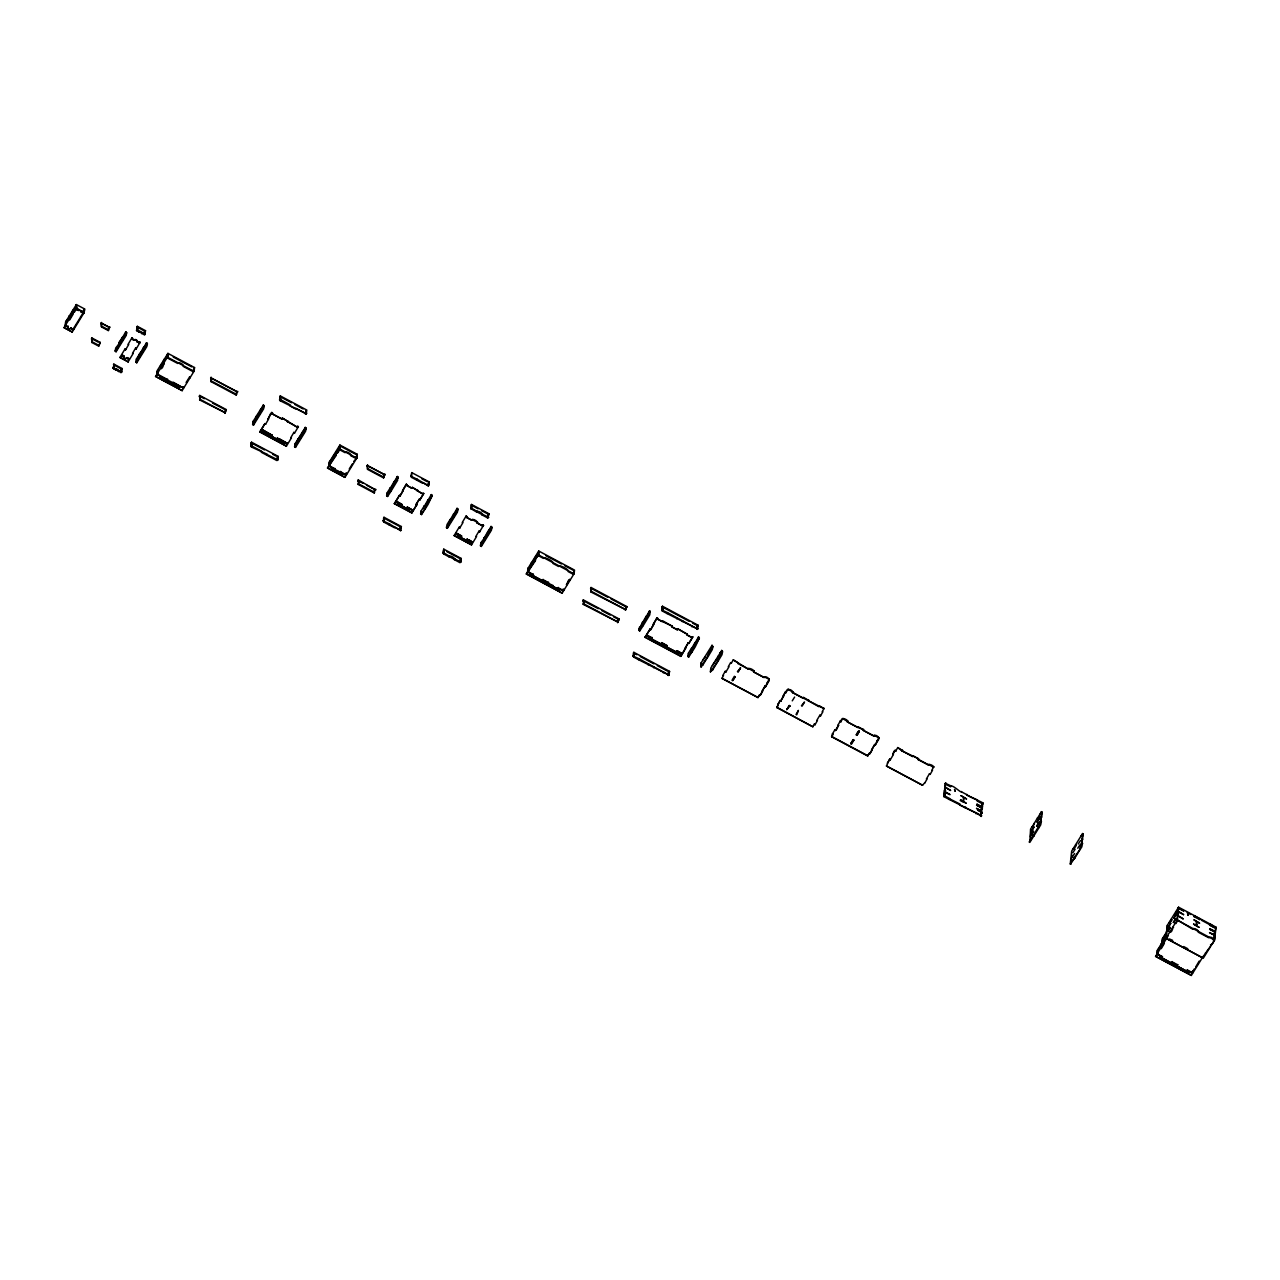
<?xml version="1.0" encoding="UTF-8"?>
<svg xmlns="http://www.w3.org/2000/svg" width="1280" height="1280" viewBox="0 0 1280 1280"><rect width="100%" height="100%" fill="white"/><g stroke="black" fill="none" stroke-linecap="round" stroke-linejoin="round"><path stroke-width="1.5" d="M64 327.632L72.224 332.016L64 327.632L75.984 308.08L84.208 312.464L72.224 332.016M65.152 325.776L65.584 321.952L76.368 304.576L84.592 308.96L84.176 312.784L75.952 308.4L76.368 304.576M65.584 324.832L65.68 323.872L65.84 326.144L67.904 327.232L68.32 326.288M69.6 328.624L69.184 329.568L67.84 328.528M66.128 323.584L65.968 321.328L69.664 317.376L69.056 316.368L70.048 316.752M69.04 319.248L69.696 319.936L73.2 314.032M69.44 315.744L68.976 317.008M67.808 328.832L68.24 327.904M72.448 311.424L72.896 310.16L73.136 311.792M79.632 318.624L72.688 329.792L70.672 328.368M70.64 328.688L71.056 327.76M75.984 305.2L75.84 306.48L76.912 306.224L76.256 309.392L78.304 310.48L78.736 309.536L78.304 310.48M73.808 329.216L73.52 328.88M76.64 308.768L74.224 312.384M81.056 311.936L83.824 313.088L84.464 310.24L83.392 310.496L83.104 313.04L81.056 311.936L81.472 311.008M83.488 312.416L80.064 317.68M84.064 310.864L84.592 308.96M92.128 339.6L91.904 337.968L100.128 342.352L98.672 346.112L91.824 342.464L92.528 338.976L91.824 342.464M91.904 337.968L91.456 339.232M109.04 327.088L108.336 330.576L101.472 326.912L101.184 323.056L109.712 327.456M98.672 346.112L100.064 342.992M101.104 323.696L101.568 322.432M99.68 343.616L100.128 342.352M101.472 326.912L101.488 323.072M108.336 330.576L108.64 327.712M109.328 328.08L109.792 326.816M118.88 370.848L120.944 371.936L118.496 371.472C120.048 370.208 115.856 367.968 115.76 370L113.056 368.224L114.224 367.024L113.824 364.112L122.048 368.496L120.832 370.016L121.904 369.76M113.984 366.368L113.824 364.112M113.536 366.656L113.056 368.224M126.736 332.768L125.664 333.024L126.736 332.768L126.096 335.616L116.08 351.744L115.104 351.04L115.776 347.888L119.536 343.28M116.08 351.744L115.488 350.432L115.392 351.376L125.408 335.248L126.048 332.4M118.512 344.944L116.176 350.8M113.152 367.28L116.144 369.392M114.224 367.024L114.368 365.744M115.76 370L116.176 369.072M118.864 342.912L122.32 337.328L122.944 338.336L122.32 337.328M119.92 357.44L128.144 361.824L119.92 357.44L124.96 349.056L125.616 349.744L124.96 349.056M118.496 371.472L118.928 370.528M122.256 337.968L125.792 331.744L126.336 333.392M122.944 338.336L122.72 336.72M121.76 355.936L123.824 357.04L121.76 355.936L122.176 355.008L124.24 356.096L123.824 357.04M122.176 355.008L124.208 356.416M120.56 372.56L121.664 371.984L121.216 369.392M121.28 372.608L121.76 371.04M121.52 370.384L122.048 368.496M125.664 333.024L125.792 331.744M123.728 358.64L124.16 357.712L125.488 358.752L123.728 358.64L124.16 357.712M125.104 359.376L125.52 358.432M128.016 344.416L131.904 337.888L132.56 338.576L131.904 337.888M126.56 358.496L126.976 357.568L129.04 358.656L128.608 359.6L126.592 358.176M129.04 358.656L126.944 357.872M132.176 339.184L134.224 340.288L132.176 339.184L132.592 338.256M132.464 353.392L135.584 348.112L136.24 348.8L135.584 348.112M134.224 340.288C134.32 338.256 138.512 340.496 136.976 341.744L139.024 342.848L139.44 341.904L140.096 342.592L139.44 341.904M144.032 334.784L145.136 334.208L141.984 333.68C143.536 332.432 139.328 330.192 139.232 332.224L136.528 330.448L137.712 329.232L136.64 329.488M137.328 329.856L137.312 326.32L145.536 330.704L144.32 332.24L145.392 331.984M136.528 330.448L137.024 328.864M136.784 328.208L137.312 326.32M136.912 329.824L139.632 331.6M137.712 329.232L137.168 327.6M136.976 341.744L137.392 340.816M147.424 343.792L146.352 344.048L147.424 343.792L146.784 346.64L136.768 362.784L135.808 362.08L136.464 358.912L139.552 353.952L138.176 357.616M139.232 332.224L139.664 331.28M136.768 362.784L136.192 361.456L136.08 362.416L146.112 346.288L146.736 343.44M136.464 358.912L136.88 361.824M139.024 342.848L137.008 341.424M140.16 354.944L139.552 353.952M143.024 348.368L143.632 349.36L143.024 348.368L139.488 354.592M141.984 333.68L142.4 332.752M144.752 334.832L144.32 332.24M144.464 333.84L142.368 333.056M144.176 333.504L144.704 331.616M142.944 349.008L146.496 342.784L147.04 344.416M145.008 332.592L145.536 330.704M145.136 334.208L144.56 332.88M146.352 344.048L146.496 342.784M155.552 376.432L182.144 390.608L155.552 376.432L167.552 356.88L168.192 357.568M156.72 374.576L157.136 370.752L167.936 353.376L194.528 367.552L194.096 371.376L167.504 357.2L167.936 353.376M157.136 373.632L158.208 370.496M167.696 379.264L167.264 380.192L157.44 374.624M158.064 371.776L157.792 374.32L167.648 379.584M160.544 365.808L161.6 365.552L160.544 365.808L160.992 364.544L161.6 365.552M159.376 377.632L159.792 376.704L179.488 387.536L159.376 377.632L159.792 376.704M160.608 368.048L161.264 368.736C163.552 367.84 163.824 361.6 164.336 363.776M164.688 360.592L164.08 359.584L161.68 364.912M164.464 358.96L164 360.224M182.144 390.608L194.144 371.056L193.024 371.632L183.168 366.368C184.896 364.816 177.888 361.072 177.68 363.44L167.808 358.192L167.952 356.912M168.096 355.648L167.552 354L167.408 355.28L168.48 355.024L167.264 356.544L167.84 357.872M173.168 382.176L183.008 387.76L168.672 380.608M179.104 388.16L179.536 387.216M182.624 388.384L183.456 387.472M183.84 386.848L183.728 387.808L182.768 387.104M189.6 376.896L190.24 377.584L189.6 376.896L186.128 382.48M193.024 371.632L194.528 367.552M193.552 369.744L193.072 371.312M199.952 397.072L199.728 395.44L226.32 409.616L225.248 412.752L199.648 399.936L200.336 396.448L199.648 399.936M199.728 395.44L199.264 396.704M236.928 391.584L236.24 395.072L211.008 381.632L210.704 377.76L237.616 391.952M210.64 378.4L211.104 377.152M211.008 381.632L211.024 377.776M224.864 413.376L225.184 410.512M225.856 410.88L226.32 409.616M236.24 395.072L236.544 392.208M237.232 392.576L237.696 391.328M264.224 406.048L263.152 406.304L264.224 406.048L263.584 408.896L253.568 425.024L252.592 424.336L253.264 421.168L256.352 416.208L257.344 416.576L256.736 415.584L259.824 410.624L260.432 411.616L259.824 410.624M253.568 425.024L252.976 423.712L252.88 424.672L262.896 408.528L263.536 405.68M276.64 460.432L277.744 459.856L276.64 460.432L266.768 455.168L267.184 454.24L251.408 446.992L250.864 445.344L251.936 445.104L250.864 445.344M251.552 445.712L251.536 442.192L278.128 456.352L276.912 457.888M253.264 421.168L253.664 424.08M250.768 446.304L251.248 444.736M251.008 444.08L251.536 442.192M251.152 445.68L261.712 451.312M251.936 445.104L251.392 443.456M256.96 417.2L256.352 416.208M256.736 415.584L256.272 416.832M259.744 411.248L263.296 405.04L263.84 406.672M291.456 437.792L286.416 446.176L259.808 432L264.864 423.616L265.52 424.304L264.864 423.616M263.152 406.304L263.296 405.04M261.664 430.512L271.52 435.76L261.664 430.512L262.08 429.568L271.92 435.152L262.08 429.568M261.28 452.256L266.768 455.168M283.36 443.728L283.792 442.784L283.36 443.728L263.664 432.896L281.76 442.528M282.144 441.92L264.048 432.272L283.76 443.104M267.952 418.656C268.368 420.96 269.6 413.328 271.808 412.448L272.448 413.136L271.808 412.448M272.064 413.76L281.936 419.024L272.064 413.76L272.496 412.816M295.904 408.288L305.776 413.552L280.16 400.736L280.288 395.92L306.88 410.096L305.664 411.632L306.736 411.376M280.448 398.176L280.288 395.92M280 398.464L279.52 400.048M279.616 399.088L290.448 405.056M280.688 398.832L280.832 397.568M277.008 438.688L286.88 443.952L277.008 438.688L277.424 437.744M277.056 459.488L267.152 454.56M277.36 460.48L277.984 457.632M277.6 458.256L278.128 456.352M277.744 459.856L277.84 458.912M287.808 421.312L282.352 418.08L297.296 427.2L297.712 426.256L298.352 426.944L297.712 426.256M287.424 421.936L287.84 421.008M290.032 405.984L295.52 408.912M286.416 446.176L259.856 431.68M279.072 438.624L287.264 443.328L277.392 438.064M294.512 433.152L293.856 432.464L294.512 433.152L298.4 426.624M306.176 428.416L305.104 428.672L306.176 428.416L305.552 431.264L295.52 447.392L294.56 446.704L295.232 443.536L298.304 438.56L296.944 442.24M295.52 447.392L294.944 446.08L294.832 447.024L304.864 430.896L305.488 428.048M297.296 427.2L287.456 421.616M295.232 443.536L295.632 446.448M298.928 439.568L298.304 438.56M301.776 432.976L302.4 433.984L301.776 432.976L298.24 439.2M301.712 433.616L305.248 427.392L305.792 429.04M305.392 414.176L306.496 413.6L306.048 411.008M306.496 413.6L305.664 411.632M306.112 414.224L306.592 412.64M305.104 428.672L305.248 427.392M353.792 461.392L356.928 457.824L344.944 477.376L327.536 468.096L336.352 455.12M328.688 466.24L329.104 462.416L339.904 445.04L357.312 454.32L356.896 458.144L339.488 448.864L339.904 445.04M329.104 465.296L329.904 464.704M335.072 468.48L334.656 469.408L328.72 465.92M329.52 465.328L329.488 461.792L332.24 458.848M329.376 466.592L329.216 464.336M331.344 469.296L341.904 474.928L331.344 469.296L331.76 468.368L342.32 473.984L341.904 474.928M331.76 468.368L342.288 474.304M333.264 457.2L332.512 457.472L337.12 450.992L335.984 451.888M334.656 469.408L338.8 471.28M339.232 448.208L340.304 447.952L339.232 448.208L339.776 449.856L345.056 452.656C345.264 450.288 352.272 454.032 350.544 455.584L355.824 458.4L356.24 457.456M340.064 447.296L340.208 446.032M340.304 447.952L340.448 446.688L339.376 446.944M345.936 473.248L346.512 474.576L345.408 475.152L340.16 472.016M340.128 472.336L340.56 471.392M344.944 477.376L327.568 467.776M345.408 475.152L345.824 474.208M346.384 472.96L345.44 474.832M349.264 468.944L352.352 463.984M355.824 458.4L357.312 454.32M356.352 456.496L355.856 458.08M358.496 481.568L358.272 479.952L375.616 489.872L374.544 490.112L374.224 492.976L358.192 484.432L358.896 480.944L358.192 484.432M358.272 479.952L357.824 481.2M384.288 474.432L383.584 477.92L367.552 469.36L367.248 465.504L384.976 474.8M367.184 466.128L367.632 464.88M367.552 469.36L367.568 465.52M374.224 492.976L374.544 490.112M375.232 490.48L375.68 489.232M383.584 477.92L383.904 475.056M384.592 475.408L385.04 474.16M400.32 529.696L400.624 530.688L389.552 523.968L389.136 524.896L383.856 522.08L383.312 520.448L384.384 520.192L383.312 520.448M384 520.816L383.984 517.28L401.392 526.56L400.176 528.096L401.248 527.84M383.216 521.408L383.696 519.824M383.456 519.168L383.984 517.28M387.6 496.464L387.008 495.152L386.912 496.112L390.384 490.528L391.024 491.2L387.6 496.464L386.624 495.776L387.296 492.608L390.384 487.648L391.376 488.016L390.384 487.648M383.856 522.08L383.6 520.784M384.384 520.192L383.84 518.56M387.296 492.608L387.696 495.52M390.992 488.64L389.008 491.312M389.136 524.896L394.624 527.824M390.352 490.832L397.568 477.12L397.616 480.336L391.024 491.2M393.776 482.688L397.328 476.48L397.872 478.112L397.328 476.48M389.552 523.968L384.24 521.472M394.464 483.056L394.24 481.44M411.776 512.992L416.816 504.608L411.776 512.992L394.368 503.712L399.408 495.328L400.064 496.016L399.408 495.328M396.208 502.224L396.624 501.28L401.872 504.416L396.208 502.224L396.624 501.28M409.152 509.616L408.736 510.544L398.176 504.928L398.592 503.984L409.12 509.936L398.592 503.984M400.064 496.016L406.352 484.16L406.608 485.472L411.888 488.288L412.32 487.344L422.656 494.016L423.76 493.44L419.872 499.968L419.216 499.28L419.872 499.968M401.488 505.04L396.24 501.904M400.624 530.688L400.176 528.096M400.032 529.36L400.56 527.472M400.864 528.448L401.392 526.56M401.008 530.064L400.432 528.736M402.464 490.688L406.352 484.16M406.608 485.472L407.04 484.528M406.96 507.952L407.392 507.024L412.624 510.144L406.96 507.952L407.392 507.024M428.08 485.008L428.384 486L417.328 479.28L416.912 480.224L411.632 477.408L411.744 472.608L429.152 481.888L427.952 483.408M411.088 475.76L411.744 472.608M410.976 476.72L411.472 475.152M411.632 477.408L411.36 476.096M408.736 510.544L398.208 504.608M411.888 488.288L406.656 485.152M412.32 487.344L417.76 490.592M412.24 510.768L412.656 509.824M416.912 480.224L422.384 483.136M417.328 479.28L412.016 476.784M417.376 491.2L417.792 490.272M416.784 504.928L416.128 504.24L419.216 499.28M421.568 514.576L420.992 513.264L420.896 514.208L425.04 508.992L421.568 514.576L420.608 513.888L421.28 510.72L424.352 505.744L425.36 506.128L424.352 505.744M422.656 494.016L423.072 493.088M424.32 508.944L432.224 495.6L428.096 504.352L425.008 509.312L424.352 508.624M427.824 500.16L428.448 501.168L427.824 500.16L424.288 506.384M425.36 506.128L428.512 500.528M428.384 486L429.024 483.152M428.624 483.776L429.152 481.888M428.768 485.376L428.88 484.432M427.76 500.8L431.296 494.592L431.84 496.224L431.296 494.592M428.448 501.168L431.984 494.944M459.664 562.496L460.768 561.92L459.664 562.496L454.384 559.68C456.128 558.128 449.104 554.384 448.912 556.752L443.632 553.936L443.088 552.304L444.16 552.048L443.088 552.304M443.776 552.672L443.744 549.136L461.152 558.416L459.952 559.952M442.976 553.264L443.472 551.68M443.216 551.024L443.744 549.136M458.016 509.344L456.944 509.6L458.016 509.344L457.392 512.192L447.36 528.32L446.4 527.632L447.056 524.464L450.144 519.504L451.152 519.872L450.144 519.504M447.36 528.32L446.784 527.008L446.672 527.968L456.704 511.824L457.328 508.976M443.36 552.64L449.296 556.128M444.16 552.048L443.616 550.416M449.808 521.52L447.472 527.376M453.616 513.92L454.24 514.912L453.616 513.92L450.08 520.128M451.152 519.872L454.304 514.272M448.912 556.752L449.328 555.824M453.552 514.544L457.088 508.336L457.632 509.968M454.24 514.912L457.776 508.688M454.128 535.568L471.536 544.848L454.128 535.568L459.184 527.184L459.824 527.872L459.184 527.184M456.944 509.6L457.088 508.336M455.968 534.08L461.248 536.896L455.968 534.08L456.4 533.136L461.664 535.952L461.248 536.896M456.4 533.136L461.632 536.272M454.384 559.68L454.816 558.736M468.912 541.472L468.496 542.4L457.984 536.464L467.152 540.528M457.936 536.784L458.368 535.84M462.224 522.544L466.112 516.016L466.768 516.704L466.112 516.016M460.08 561.552L454.768 559.056M460.384 562.544L461.024 559.696M460.64 560.304L461.152 558.416M460.768 561.92L460.88 560.96M466.384 517.328L471.664 520.144L466.384 517.328L466.8 516.384M466.736 539.808L472.016 542.624L466.736 539.808L467.152 538.88M487.424 517.808L488.544 517.232L487.424 517.808L482.16 514.992C483.888 513.44 476.88 509.696 476.672 512.08L470.736 508.576L471.92 507.376L471.52 504.464L488.928 513.744L487.712 515.264L488.784 515.008M470.848 507.632L471.52 504.464M470.736 508.576L471.232 507.008M471.136 507.952L477.056 511.456M468.496 542.4L457.984 536.464M471.664 520.144C471.856 517.76 478.88 521.504 477.136 523.056L482.416 525.872L482.848 524.944L483.488 525.616L482.848 524.944M468.912 539.808L472.4 542L467.12 539.2M476.672 512.08L477.088 511.136M477.136 523.056L477.568 522.128M475.872 536.416L478.992 531.136L479.632 531.824L478.992 531.136M482.16 514.992L482.576 514.064M492 527.456L490.928 527.712L492 527.456L491.36 530.304L481.344 546.432L480.368 545.744L481.04 542.576L487.248 534.048M482.416 525.872L477.184 522.752M481.344 546.432L480.768 545.12L480.656 546.064L490.672 529.936L491.312 527.088M481.04 542.576L481.44 545.488M484.736 538.608L484.128 537.6M487.6 532.032L488.208 533.024L487.6 532.032L484.048 538.24M488.16 517.856L487.712 515.264M487.856 516.864L482.544 514.384M487.568 516.544L488.096 514.64M488.4 515.632L488.928 513.744M488.544 517.232L487.952 515.92M487.52 532.656L491.072 526.448L491.616 528.08M490.928 527.712L491.072 526.448M574 571.984L573.696 571.008L574.24 572.64L573.056 573.856L574.128 573.6L562.144 593.152L526.368 574.08L535.568 560.48M527.52 572.224L527.952 568.4L538.736 551.024L574.512 570.096L574.096 573.92L538.32 554.848L538.736 551.024M527.952 571.28L527.664 570.944M528.192 569.056L528.496 570.032L528.336 567.776L528.736 570.688M533.424 574.192L533.008 575.136L527.568 571.904M528.208 572.576L528.624 571.648M530.176 575.28L559.104 590.704L530.176 575.28L530.608 574.352L559.52 589.76L559.104 590.704M532.032 563.808L531.424 562.816L530.048 566.48M530.608 574.352L559.488 590.08M573.44 573.232L573.024 574.176L568.224 571.616C570.032 569.936 558.8 563.952 558.56 566.464L553.088 563.536C554.88 561.872 543.648 555.888 543.424 558.384L538.624 555.824L538.352 554.528L534.496 560.736L535.152 561.408M534.816 557.872L538.016 553.664M538.624 555.824L539.04 554.896M548.576 582.272L548.16 583.216L542.704 579.968M542.672 580.288L543.088 579.344M548.16 583.216L553.024 585.472M563.136 589.024L562.624 590.912L557.856 588.048M557.824 588.368L558.24 587.424M562.144 593.152L526.4 573.76M562.624 590.912L563.04 589.984M566.512 584.4C567.024 586.56 567.296 580.32 569.584 579.44L570.24 580.112L569.584 579.44M573.024 574.176L573.552 572.272M583.552 601.52L583.328 599.904L619.104 618.976L618.032 622.112L583.232 604.384L583.936 600.896L583.232 604.384M583.328 599.904L582.864 601.152M591.264 589.12L591.04 587.488L626.816 606.56L625.744 609.696L590.944 591.984L591.648 588.496L590.944 591.984M591.04 587.488L590.576 588.752M617.648 622.72L617.952 619.856M618.64 620.224L619.104 618.976M625.36 610.32L625.664 607.456M626.352 607.824L626.816 606.56M638.48 659.664L668.48 674.816L638.912 658.72L638.48 659.664L633.68 657.104L633.136 655.472L634.208 655.216L633.136 655.472M633.824 655.824L633.808 652.304L669.584 671.376L668.368 672.896L669.44 672.64M633.04 656.416L633.52 654.848M633.28 654.192L633.808 652.304M633.68 657.104L633.424 655.792M634.208 655.216L633.664 653.568M639.776 630.88L639.2 629.568L639.088 630.528L642.56 624.944L643.216 625.616L639.776 630.88L638.816 630.192L642.56 622.064L643.184 623.056L642.56 622.064M638.912 658.72L634.064 656.48M642.528 625.248L649.744 611.536L649.808 614.752L643.216 625.616M645.968 617.104L649.504 610.896L650.048 612.528L649.504 610.896M646.656 617.472L646.416 615.856M688.272 642.688L688.928 643.376L688.272 642.688L680.832 656.4L645.056 637.344L650.096 628.96L650.752 629.632L650.096 628.96M652.112 637.456L651.696 638.4L646.928 635.52M646.896 635.84L647.312 634.912M678.208 653.024L677.792 653.968L648.912 638.224L678.208 653.024L649.296 637.6M650.752 629.632L657.04 617.792L657.312 619.088L672.16 626.176L662.528 620.704M653.152 624.304L657.04 617.792M657.312 619.088L657.728 618.16M667.12 613.584L697.104 628.752L667.536 612.64L667.12 613.584L662.32 611.024L661.776 609.392L662.848 609.136L661.776 609.392M662.464 609.76L662.448 606.224L698.224 625.296L697.008 626.816L698.08 626.56M661.664 610.336L662.16 608.768M661.92 608.112L662.448 606.224M662.32 611.024L662.048 609.728M662.848 609.136L662.304 607.488M662.112 621.648L657.344 618.768M661.36 643.552L666.848 646.48L661.36 643.552L661.776 642.608M667.536 612.64L662.704 610.4M663.152 643.344L667.232 645.856L661.744 642.928M671.776 626.8L677.248 629.728L671.776 626.8L672.192 625.856M668.096 675.44L669.2 674.864L668.128 675.12M668.816 675.488L668.368 672.896M668.24 674.176L668.752 672.272M669.056 673.264L669.584 671.376M669.2 674.864L668.624 673.552M677.68 628.784L687.296 634.256L677.68 628.784L677.248 629.728M676.512 651.616L681.312 654.176L676.512 651.616L676.928 650.688L681.728 653.248L681.312 654.176M676.928 650.688L681.696 653.568M677.792 653.968L648.912 638.224M680.832 656.4L685.888 648.032M686.912 634.88L691.712 637.424L686.912 634.88L687.344 633.936M688.752 656.992L688.176 655.664L688.064 656.624L692.224 651.408L688.752 656.992L687.792 656.288L688.464 653.12L691.536 648.16L692.16 649.168M688.464 653.12L688.864 656.032M691.712 637.424L692.816 636.864L688.928 643.376M691.504 651.36L699.408 638.016L695.28 646.768L692.192 651.728L691.536 651.04M695.008 642.576L695.632 643.584L695.008 642.576L691.472 648.8M692.544 648.544L695.696 642.944M694.944 643.216L698.48 636.992L699.024 638.624L698.48 636.992M696.72 629.36L697.84 628.784L696.768 629.04M697.44 629.408L697.392 626.192M697.696 627.184L698.224 625.296M697.84 628.784L697.248 627.472M700.736 666.688L702.976 664.56L700.736 666.688L701.168 662.8L712.048 645.312L712.592 646.976L712.048 645.312M701.424 667.056L701.168 662.8M702.256 664.512L708.4 655.824L702.944 664.88L702.288 664.208M705.792 656.576L702.752 660M711.904 646.608L712.976 646.352L712.304 649.552L708.368 656.144L707.728 655.456M707.68 655.776L712.288 645.984M710.4 671.84L712.64 669.712L710.4 671.84L710.832 667.952L721.712 650.448L722.256 652.128L721.712 650.448M711.92 669.664L718.064 660.976L712.592 670.032L711.952 669.344M717.856 656.4L718.496 657.088L712.384 665.472M721.568 651.76L722.64 651.504L721.968 654.704L718.032 661.28L717.392 660.608M717.344 660.928L721.952 651.136M720.848 653.296L720.208 652.624L720.848 653.296L722.4 650.816M721.952 678.32L758 697.536L721.952 678.32L723.536 675.52M725.856 672.064L725.2 671.376L725.856 672.064L728.976 666.784M731.28 663.312L730.64 662.624L731.28 663.312L733.248 659.888L748.112 668.976C750.72 666.336 760.032 675.824 748.496 668.352M733.248 659.888L738.016 662.768M732 680.368L734.384 676.272L735.04 676.96L732.688 680.736M735.04 676.96L732.72 680.416M737.632 663.392L748.112 668.976M737.44 671.632L740.512 667.888L738.112 671.984M753.6 671.904L764.08 677.488L753.6 671.904L754.016 670.96M759.552 695.056L758 697.536M760.24 695.424L765.024 686L765.664 686.672L765.024 686M764.08 677.488C765.616 674.912 772.56 680.208 767.328 682.528L765.664 686.672M767.328 682.528L769.296 679.104M814.416 723.968L815.056 724.656L814.416 723.968L812.832 726.768L776.784 707.552L780.032 700.608L780.672 701.28L780.032 700.608M776.784 707.552L778.32 705.072L777.68 704.384M780.672 701.28L785.472 691.856L786.112 692.544L785.472 691.856M786.112 692.544C785.744 687.232 793.488 689.76 792.448 692.608L824.096 708.656L819.328 705.776M789.904 705.856L786.832 709.6L789.216 705.488L789.856 706.176L789.216 705.488M792.448 692.608L792.88 691.68M792.256 700.848L794.608 697.072M796.016 714.496L798.4 710.384M801.44 705.744L804.512 702.016L802.128 706.112M802.944 698.208L792.496 692.288M803.36 697.264L808.816 700.496M808.416 701.12L808.848 700.192M812.832 726.768L776.816 707.232M816.736 720.496L819.856 715.216L820.496 715.904L819.856 715.216M818.912 706.72L808.464 700.8M822.16 711.744L824.128 708.336M831.616 736.768L832.512 733.616L833.152 734.288L831.616 736.768L867.664 755.984L869.2 753.504M835.504 730.512L834.864 729.824L835.504 730.512C837.792 729.616 838.064 723.376 838.592 725.552M840.944 721.76L840.288 721.072L840.944 721.76C841.248 712.912 854.752 726.464 842.88 718.656M847.28 721.84L857.776 727.424L847.28 721.84L847.712 720.896M850.832 743.712L853.232 739.616L853.872 740.304L850.832 743.712L853.232 739.616M851.52 744.08L853.904 739.984M856.96 735.328L859.344 731.232L856.96 735.328L856.304 734.656L857.872 732.128M858.16 726.8L863.632 729.728L857.776 727.424M856.272 734.976L858.656 730.864M863.248 730.352L873.744 735.936L863.248 730.352L863.68 729.408M867.664 755.984L869.248 753.184M869.888 753.872L874.672 744.448L875.328 745.12L874.672 744.448M873.744 735.936C875.28 733.36 882.224 738.656 876.992 740.976L875.328 745.12M876.992 740.976L878.96 737.552M886.448 766L922.496 785.216L886.448 766L889.68 759.056L890.336 759.728L889.68 759.056M892.768 754.08C893.504 756.112 892.672 751.216 895.12 750.304L895.776 750.992L895.12 750.304M902.496 750.448L897.744 747.568L902.112 751.056L918.496 758.64L918.08 759.568L928.576 765.168C930.512 762.176 939.28 771.408 928.96 764.544M902.112 751.056L902.528 750.128M912.608 756.656L902.144 750.736M913.024 755.712L918.464 758.96M918.08 759.568L918.496 758.64M922.496 785.216L924.752 782.784M926.384 778.944L929.504 773.664L930.16 774.352L929.504 773.664M928.576 765.168L928.992 764.224M931.824 770.208L933.792 766.784M959.712 805.056L976.064 812.944L949.216 799.456L949.648 798.528L944.848 795.968L943.744 796.544L944.992 794.656L943.92 794.912M944.608 795.28L944.384 790.72L945.456 790.464L944.384 790.72M945.072 791.088L945.552 782.992L945.824 784.304L950.608 786.864L951.04 785.92C953.632 785.344 961.968 794.08 961.52 791.504M944.848 786.512L945.552 782.992M943.744 796.544L944.304 794.288M944.064 793.648L944.768 790.096M944.528 789.44L945.232 785.888M944.432 796.912L949.216 799.456M944.928 792.384L950.08 794.64L945.312 791.76M944.992 794.656L944.448 793.024M945.456 790.464L944.912 788.816M951.04 785.92L946.208 783.68M960.128 804.112L949.616 798.848M963.28 798.608L963.44 800.864L963.968 798.976M967.008 794.432C966.688 795.856 979.52 800.8 982.976 802.944L981.728 804.816L982.8 804.56M975.68 813.568L976.096 812.624L981.552 815.872L975.712 813.248M976.608 805.168L981.408 807.712L981.824 806.784L977.024 804.224L976.608 805.168L979.808 806.864M977.024 804.224L981.792 807.104M981.168 816.48L980.8 813.216L981.872 812.976L980.8 813.216M977.744 810.208L980.944 811.92L977.776 809.888M981.488 813.584L981.264 809.024L982.336 808.768L981.264 809.024M981.584 806.096L981.728 804.816M980.656 814.496L981.184 812.608M981.36 810.976L976.56 808.416L981.36 810.976L980.944 811.92M981.12 810.288L981.648 808.4M982.112 804.208L982.336 808.768M981.952 809.392L982.656 805.84M982.416 805.184L982.976 802.944M981.552 815.872L981.04 813.872M981.872 812.976L981.504 809.68M1041.408 821.408L1040.336 821.664L1041.408 821.408L1040.688 824.928L1029.824 842.416L1030.56 829.136L1032.112 826.656L1032.752 827.344L1032.112 826.656M1030.432 836.88L1031.04 831.344M1029.136 842.048L1033.072 835.472L1033.712 836.16L1033.072 835.472M1032.064 826.976L1037.536 817.904L1038.192 818.592L1037.536 817.904M1033.04 835.792L1038.496 826.72L1039.152 827.408L1038.496 826.72M1037.504 818.224L1041.44 811.648L1041.936 813.632L1041.44 811.648M1042.128 812L1039.856 814.448M1038.464 827.04L1040.72 821.04M1040.336 821.664L1041.184 816.848L1041.008 822.032M1041.872 817.216L1041.648 812.64L1041.184 816.848M1070.256 863.968L1074.88 857.76L1070.256 863.968L1071.68 851.056L1082.56 833.552L1083.072 835.552L1082.56 833.552M1070.944 864.336L1071.968 855.104M1072.304 856.976L1074.624 853.504M1072.768 852.768L1075.088 849.312M1073.872 849.264L1073.232 848.576L1073.872 849.264L1076.224 845.472L1075.584 844.784M1074.16 857.712L1080.304 849.008L1074.832 858.08L1074.192 857.392M1077.744 848.224L1080.048 844.768M1078.208 844.032L1080.512 840.56M1082.528 843.328L1081.456 843.584L1082.528 843.328L1081.824 846.848L1080.272 849.328L1079.632 848.64M1079.584 848.96L1081.84 842.96M1081.456 843.584L1082.304 838.768L1082.144 843.952M1081.92 839.376L1082.768 834.56L1082.608 839.744L1082.304 838.768M1155.568 956.352L1191.344 975.424L1155.568 956.352L1168.16 935.808M1156.736 954.496L1157.152 950.672L1166.528 935.568M1157.248 952.592L1157.792 954.24L1162.592 956.784L1156.768 954.176M1157.552 953.584L1157.536 950.048L1161.232 946.08L1160.624 945.088L1161.232 946.08M1160.656 944.704L1165.68 936.64M1159.376 957.552L1159.808 956.624L1188.688 972.352L1159.424 957.232M1160.624 947.968L1161.264 948.656L1164.384 943.376M1161.824 942.848L1162.24 939.024L1168.144 929.504M1163.024 941.312L1162.496 943.216L1162.928 942.272M1162.352 940.944L1162.64 941.936L1162.624 938.4L1166.784 933.184M1164.4 939.52L1164.768 939.872M1166.416 931.424L1167.968 928.944M1165.888 938.24L1167.328 925.312L1178.576 907.2L1216 927.152L1214.576 940.064L1203.312 958.176L1165.888 938.24L1177.152 920.128L1178.576 907.2M1166.576 938.608L1202.624 957.824L1205.776 952.496M1167.504 930.208L1167.328 925.312M1169.824 931.648L1170.48 932.336C1172.768 931.456 1173.04 925.2 1173.552 927.376M1168.832 923.152L1171.904 919.424M1171.824 919.856L1171.36 921.12L1171.184 919.376M1169.424 938.96L1172.656 940.336M1175.264 922.912L1175.904 923.584L1177.872 920.176L1192.736 929.248C1192.944 926.88 1199.952 930.624 1198.224 932.176L1208.704 937.76C1212.704 935.072 1216.64 942.576 1210.432 945.008M1174.992 914.448L1177.344 910.672M1177.776 964.544L1177.36 965.488L1171.904 962.24M1171.872 962.56L1172.288 961.616M1177.488 920.784L1177.408 914.912L1178.624 913.392L1177.552 913.648L1177.872 910.72L1179.088 909.184L1178.016 909.44L1178.192 907.824L1183.68 910.752M1194.288 968.944L1191.824 973.2L1187.056 970.32M1187.024 970.64L1187.44 969.696M1194.128 916.656L1194.544 915.712L1194.128 916.656L1199.616 919.568L1200.032 918.64L1199.616 919.568M1188.304 972.976L1161.12 958.144M1192.544 973.232L1192.784 971.008M1192.352 971.296L1192.24 972.256M1195.68 966.992L1199.184 961.088M1206.528 951.552L1210.336 946.64M1212.832 931.072L1209.664 929.04M1210.016 928.752L1214.816 931.296L1209.632 929.36M1213.536 940L1214.192 940.688L1214.896 937.168L1213.824 937.424M1214.512 937.792L1214.432 931.92M1214.384 935.184L1209.584 932.624L1214.384 935.184L1213.968 936.128M1214.144 934.496L1214.672 932.608M1214.976 933.584L1215.152 931.968M70.112 316.112L72.176 312.8M83.632 311.152L83.936 312.128M123.008 337.696L119.248 342.304M113.696 368.912L114.128 367.968M125.616 349.744L128.736 344.464M137.184 331.12L137.6 330.192M128.144 361.824L133.184 353.44M136.24 348.8L140.128 342.272M143.712 348.736L139.936 353.328M147.184 343.152L143.408 347.744M143.632 349.36L143.344 348.384M157.376 371.408L157.68 372.384M165.152 359.328L168.224 354.368M157.248 372.672L157.408 374.944M167.808 358.192L168.224 357.248M258.448 414.288L260.512 410.976M263.968 405.392L260.208 410M259.808 432L264.832 423.936M267.92 418.976L271.76 412.768M251.408 446.992L251.84 446.048M265.52 424.304L268.64 419.024M280.16 400.736L280.592 399.792M263.632 433.216L264.048 432.272M271.52 435.76L271.952 434.832M281.936 419.024L282.352 418.08M286.88 443.952L287.296 443.008M290.736 437.744L293.856 432.464M302.464 433.344L298.688 437.952M305.936 427.76L302.16 432.368M302.4 433.984L302.096 432.992M327.536 468.096L339.488 448.864M337.76 452.832L339.824 449.536M339.776 449.856L339.52 448.544L335.664 454.752L336.32 455.44M393.856 482.064L390.304 488.272M391.456 487.392L393.504 484.08M395.952 480.144L398 476.832M394.368 503.712L399.376 495.648M400.096 495.696L403.184 490.736M416.096 504.56L419.184 499.6M419.904 499.648L423.76 493.44M421.68 513.632L420.752 512.608M443.632 553.936L444.048 553.008M459.824 527.872L462.944 522.592M471.392 509.264L471.808 508.32M472.016 542.624L472.432 541.68M471.536 544.848L476.592 536.464M479.632 531.824L483.52 525.296M491.744 526.8L487.984 531.408M531.344 563.456L535.568 557.6M526.368 574.08L538.32 554.848M566.464 584.72L569.552 579.76M646.032 616.48L642.496 622.688M641.2 625.728L643.248 622.416M643.632 621.808L645.696 618.496M648.128 614.56L650.192 611.248M639.888 629.936L638.96 628.912M645.056 637.344L650.064 629.28M650.784 629.328L653.872 624.352M648.144 664.816L648.576 663.872M676.784 618.736L677.2 617.792M653.632 667.728L654.048 666.8M666.848 646.48L667.264 645.536M682.272 621.664L682.688 620.72M663.296 672.88L663.712 671.952M691.936 626.816L692.352 625.872M685.152 647.984L688.24 643.008M688.96 643.056L692.816 636.864M690.176 651.84L692.224 648.528M696.08 642.32L699.168 637.36M695.632 643.584L695.328 642.592M722.816 675.472L725.2 671.376M728.256 666.736L730.64 662.624M738.16 671.68L740.512 667.888M758.048 697.216L759.584 694.736M761.904 691.28L764.992 686.304M760.272 695.104L762.624 691.328M765.712 686.352L768.064 682.576M777.648 704.704L780 700.912M783.072 695.952L785.424 692.176M780.72 700.96L783.792 696M786.144 692.224L788.08 689.12M786.832 709.6L789.184 705.808M796.688 714.864L798.368 710.704M815.056 724.656L817.456 720.544M820.496 715.904L822.88 711.792M832.464 733.92L834.864 729.824M837.904 725.184L840.288 721.072M835.536 730.192L838.624 725.232M840.976 721.44L842.912 718.336M871.552 749.728L874.64 744.768M869.92 753.552L872.272 749.776M875.36 744.8L877.712 741.024M887.296 763.152L889.648 759.376M892.736 754.4L895.088 750.624M890.336 759.728L893.456 754.448M895.776 750.992L897.744 747.568M924.72 783.104L927.104 778.992M930.16 774.352L932.544 770.24M946.24 783.36L945.168 783.616M965.2 807.968L965.616 807.04M977.488 800.016L966.624 795.056M980.48 816.112L980.896 815.184M1032.752 827.344L1034.416 823.184M1038.192 818.592L1039.76 816.064M1083.248 833.92L1081.024 836.048M1174.944 914.768L1178.368 909.312M1160.544 945.728L1161.696 944.832M1157.408 954.848L1157.84 953.92M1214.928 927.408L1210.512 924.224L1210.096 925.168L1214.896 927.728M1216 927.152L1215.296 930.672M1214.832 934.864L1214.528 933.872M1191.344 975.424L1203.296 956.192M279.904 396.544L291.536 402.752M294.864 404.512L303.168 408.944M136.912 326.944L145.136 331.328M421.808 478.784L427.024 481.568M471.136 505.072L478.096 508.784M481.568 510.64L488.544 514.352M662.064 606.848L689.312 621.376M692.72 623.184L697.84 625.904M422.768 482.528L428.048 485.328M139.28 331.904L142.016 333.36M476.704 511.76L482.192 514.672M173.28 357.056L191.776 366.912M341.808 446.88L356.928 454.944M539.04 552.016L538.656 555.52M545.92 555.68L561.408 563.936M564.848 565.76L573.44 570.352M210.704 377.76L237.312 391.936M76.784 307.488L75.6 308.704L78.336 310.16M134.608 339.664L137.36 341.12M472.048 519.52L477.52 522.448M211.392 381.008L236.624 394.448M417.408 490.896L422.688 493.696M101.184 323.056L109.408 327.44M764.464 676.864L769.264 679.424M788.048 689.44L792.848 691.984M874.128 735.312L878.928 737.872M367.248 465.504L384.656 474.784M918.112 759.248L928.608 764.848M101.856 326.304L108.72 329.952M367.936 468.752L383.968 477.296M590.656 588.112L607.68 597.2M611.088 599.008L626.736 607.2M591.328 591.36L625.744 609.696M961.488 791.824L966.976 794.752M1194.512 916.032L1200 918.96M1187.168 912.608L1190.672 914.464M1201.392 920.192L1210.128 924.848M977.072 800.96L981.872 803.52M1178.848 908.512L1183.648 911.056M1209.552 925.104L1214.528 927.76M421.28 510.72L421.136 511.984M639.488 627.024L639.344 628.288M960.208 800.528L962.944 802M91.52 338.592L98.096 342.096M199.344 396.064L204.32 398.72M212.64 403.152L226.256 410.256M357.888 480.576L363.104 483.36M366.592 485.216L375.616 489.872M562.752 589.648L563.728 590.352L563.824 589.392L562.656 590.608M582.944 600.528L598.272 608.688M601.68 610.512L610.192 615.056M613.6 616.864L619.024 619.6M66.224 325.52L68.288 326.608M71.024 328.08L73.088 329.168M329.76 465.984L335.04 468.8M340.512 471.712L345.792 474.528M396.592 501.6L401.872 504.416M407.344 507.344L412.624 510.144M528.592 571.968L533.392 574.512M543.056 579.664L548.544 582.592M558.208 587.744L563.008 590.304M647.28 635.216L652.08 637.776M407.008 507.632L412.272 510.448M68.192 328.224L69.568 328.944M124.112 358.016L125.488 358.752M159.76 377.024L179.488 387.536M458.336 536.16L468.88 541.792M123.76 358.32L125.136 359.056M159.408 377.328L179.152 387.84M92.208 341.84L99.056 345.488M200.032 399.312L225.248 412.752M358.576 483.808L374.608 492.368M583.616 603.76L618.032 622.112M1177.152 920.128L1214.576 940.064M394.4 503.392L411.808 512.672M645.088 637.024L680.864 656.096M831.648 736.464L867.696 755.664M113.44 364.72L120.016 368.24M120.704 371.296L121.664 371.984M115.792 369.696L118.528 371.152M251.152 442.8L264.448 449.888M272.752 454.32L276.08 456.096M383.6 517.904L401.008 527.184M446.848 551.616L460.768 559.04M633.424 652.912L636.832 654.736M640.24 656.544L653.872 663.824M657.28 665.632L667.488 671.088M1183.648 946.544L1187.76 948.736M395.008 527.2L400.288 530.016M448.944 556.432L454.416 559.36M1172.256 961.936L1177.744 964.864M1187.408 970.016L1192.208 972.576M1159.776 956.928L1188.688 972.352M945.776 787.568L950.544 790.432L945.776 787.568M954.56 789.52L955.104 791.152L954.56 789.52M960.592 799.904L966.048 803.152L960.592 799.904M961.056 795.712L966.512 798.944L961.056 795.712M1031.184 835.056L1033.536 831.264L1031.184 835.056M1031.648 830.848L1034 827.072L1031.648 830.848M1036.608 826.304L1038.96 822.528L1036.608 826.304M1037.072 822.112L1039.424 818.32L1037.072 822.112M1167.936 931.232L1170.288 927.456L1167.936 931.232M1168.4 927.04L1170.752 923.248L1168.4 927.04M1173.376 922.496L1175.728 918.704L1173.376 922.496M1173.84 918.288L1176.192 914.512L1173.84 918.288M1178.336 915.968L1183.104 918.848L1178.336 915.968M1178.8 911.776L1183.568 914.64L1178.8 911.776M1187.584 913.728L1188.128 915.36L1187.584 913.728M1193.616 924.112L1199.072 927.36L1193.616 924.112M1194.08 919.92L1199.536 923.152L1194.08 919.92M1196.304 922.816L1196.848 924.448L1196.304 922.816"/></g></svg>
